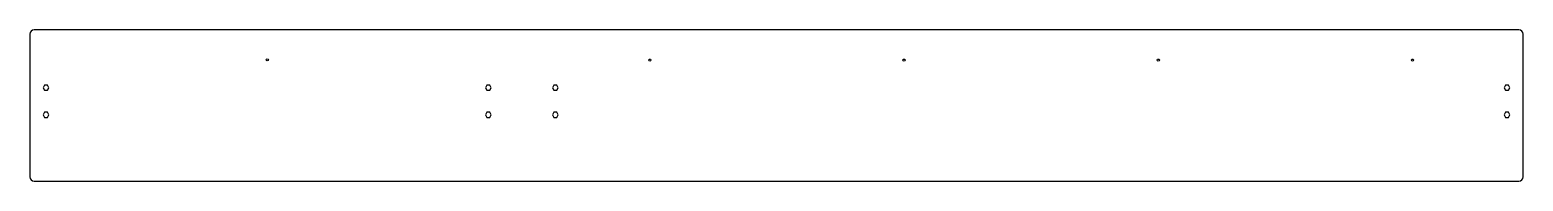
# Model space of a CAD drawing. Header units: millimetres. Extents: x 0 to 1762, y 0 to 178.
import ezdxf

# ---------------------------------------------------------------- set-up
doc = ezdxf.new("R2010")
doc.units = ezdxf.units.MM

msp = doc.modelspace()

# ---------------------------------------------------------------- linework, layer by layer
at = {"color": 7, "linetype": 'Continuous', "lineweight": 25}
for p, q in [((1757, 178), (5, 178)), ((0, 173), (0, 5)), ((1762, 5), (1762, 173)), ((17.2, 113), (15.5, 110)), ((15.5, 110), (17.2, 107)), ((20.8, 113), (17.2, 113)), ((17.2, 107), (20.8, 107)), ((22.5, 110), (20.8, 113)), ((20.8, 107), (22.5, 110)), ((539.2, 113), (537.5, 110)), ((537.5, 110), (539.2, 107)), ((542.8, 113), (539.2, 113)), ((539.2, 107), (542.8, 107)), ((544.5, 110), (542.8, 113)), ((542.8, 107), (544.5, 110)), ((618.2, 113), (616.5, 110)), ((616.5, 110), (618.2, 107)), ((621.8, 113), (618.2, 113)), ((618.2, 107), (621.8, 107)), ((623.5, 110), (621.8, 113)), ((621.8, 107), (623.5, 110)), ((1741.2, 113), (1739.5, 110)), ((1739.5, 110), (1741.2, 107)), ((1744.8, 113), (1741.2, 113)), ((1741.2, 107), (1744.8, 107)), ((1746.5, 110), (1744.8, 113)), ((1744.8, 107), (1746.5, 110)), ((17.2, 81), (15.5, 78)), ((15.5, 78), (17.2, 75)), ((20.8, 81), (17.2, 81)), ((17.2, 75), (20.8, 75)), ((22.5, 78), (20.8, 81)), ((20.8, 75), (22.5, 78)), ((539.2, 81), (537.5, 78)), ((537.5, 78), (539.2, 75)), ((542.8, 81), (539.2, 81)), ((539.2, 75), (542.8, 75)), ((544.5, 78), (542.8, 81)), ((542.8, 75), (544.5, 78)), ((618.2, 81), (616.5, 78)), ((616.5, 78), (618.2, 75)), ((621.8, 81), (618.2, 81)), ((618.2, 75), (621.8, 75)), ((623.5, 78), (621.8, 81)), ((621.8, 75), (623.5, 78)), ((1741.2, 81), (1739.5, 78)), ((1739.5, 78), (1741.2, 75)), ((1744.8, 81), (1741.2, 81)), ((1741.2, 75), (1744.8, 75)), ((1746.5, 78), (1744.8, 81)), ((1744.8, 75), (1746.5, 78)), ((5, 0), (1757, 0))]:
    msp.add_line(p, q, dxfattribs=at)
for centre in [(280.2, 142.8), (731.5, 142.5), (1031.5, 142.5), (1331.5, 142.5), (1631.5, 142.5)]:
    msp.add_circle(centre, 1.25, dxfattribs=at)
for centre, start, end in [((5, 173), 90, 180), ((1757, 173), 0, 90), ((5, 5), 180, 270), ((1757, 5), 270, 0)]:
    msp.add_arc(centre, 5, start, end, dxfattribs=at)

doc.saveas('drawing.dxf')
